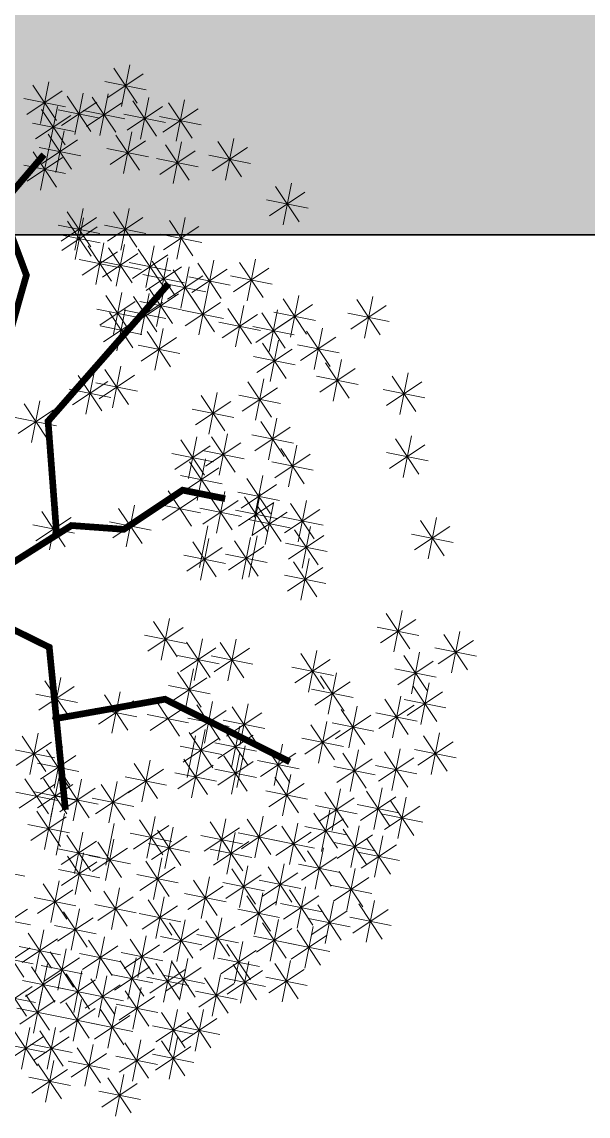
# Model space of a CAD drawing. Header units: inches. Extents: x 132383 to 134532, y 19213 to 20900.
# Drawn here: x 134000.1 to 134028.3, y 19936.7 to 19991.2 of the extents above; entities that cross this region are included whole.
import ezdxf

# ---------------------------------------------------------------- set-up
doc = ezdxf.new("R2010")
doc.units = ezdxf.units.IN
doc.header["$MEASUREMENT"] = 0
doc.layers.add('A-Dropline', color=8, linetype='Continuous', lineweight=5)
doc.layers.add('A-Hatch', color=7, linetype='Continuous', lineweight=9, true_color=0xadadad)
doc.layers.add('A-Wall', color=7, linetype='Continuous', lineweight=35, true_color=0xe06c3e)

# ---------------------------------------------------------------- blocks, each defined once
blk = doc.blocks.new('bonito')
at = {"color": 74, "lineweight": 18, "true_color": 0x489f23}
for p, q in [((-0.3076, 2.0653), (-0.205, 2.2193)), ((-0.2745, 2.2329), (-0.2382, 2.0516)), ((-0.347, 2.1241), (-0.1657, 2.1604)), ((-0.3333, 2.1935), (-0.1794, 2.091)), ((-0.7757, 2.1049), (-0.6218, 2.0024)), ((-0.7501, 1.9767), (-0.6474, 2.1307)), ((-0.7169, 2.1443), (-0.6806, 1.963)), ((0.1894, 1.9634), (0.292, 2.1174)), ((0.2225, 2.131), (0.2588, 1.9497)), ((-0.7895, 2.0355), (-0.6081, 2.0718)), ((-0.5585, 2.0596), (-0.4046, 1.957)), ((-0.5328, 1.9313), (-0.4302, 2.0854)), ((-0.4997, 2.099), (-0.4634, 1.9176)), ((-0.3654, 2.0577), (-0.3291, 1.8764)), ((0.15, 2.0222), (0.3313, 2.0585)), ((0.1637, 2.0916), (0.3176, 1.9891)), ((-0.5722, 1.9901), (-0.3908, 2.0264)), ((-0.4242, 2.0183), (-0.2703, 1.9158)), ((-0.3985, 1.8901), (-0.2959, 2.0441)), ((0.5455, 1.854), (0.6481, 2.008)), ((0.5786, 2.0216), (0.6149, 1.8403)), ((0.853, 2.0077), (0.8893, 1.8263)), ((-1.0562, 1.9599), (-0.9023, 1.8573)), ((-1.0305, 1.8317), (-0.9279, 1.9857)), ((-0.9974, 1.9993), (-0.9611, 1.818)), ((-0.8199, 1.8057), (-0.7173, 1.9597)), ((-0.7868, 1.9734), (-0.7505, 1.792)), ((-0.5901, 1.8073), (-0.4875, 1.9613)), ((-0.557, 1.9749), (-0.5207, 1.7936)), ((-0.4379, 1.9489), (-0.2566, 1.9852)), ((-0.2162, 1.814), (-0.1136, 1.9681)), ((-0.1831, 1.9817), (-0.1468, 1.8003)), ((0.5198, 1.9822), (0.6737, 1.8797)), ((0.7942, 1.9683), (0.9481, 1.8657)), ((0.8199, 1.84), (0.9225, 1.994)), ((-1.0699, 1.8905), (-0.8886, 1.9268)), ((-0.8456, 1.934), (-0.6917, 1.8314)), ((-0.6158, 1.9355), (-0.4619, 1.833)), ((-0.2419, 1.9423), (-0.088, 1.8397)), ((0.5061, 1.9128), (0.6874, 1.9491)), ((0.7805, 1.8988), (0.9618, 1.9351)), ((-1.1991, 1.7298), (-1.0965, 1.8838)), ((-1.166, 1.8974), (-1.1297, 1.7161)), ((-0.9904, 1.7271), (-0.8878, 1.8812)), ((-0.9573, 1.8948), (-0.921, 1.7134)), ((-0.8593, 1.8645), (-0.678, 1.9008)), ((-0.6295, 1.8661), (-0.4482, 1.9024)), ((-0.2556, 1.8728), (-0.0743, 1.9091)), ((-1.508, 1.8221), (-1.354, 1.7195)), ((-1.4823, 1.6938), (-1.3797, 1.8479)), ((-1.4492, 1.8615), (-1.4129, 1.6801)), ((-1.2385, 1.7886), (-1.0572, 1.8249)), ((-1.2248, 1.858), (-1.0709, 1.7555)), ((-1.0298, 1.7859), (-0.8485, 1.8223)), ((-1.0161, 1.8554), (-0.8622, 1.7528)), ((1.1531, 1.6853), (1.2558, 1.8393)), ((1.1862, 1.8529), (1.2226, 1.6715)), ((-1.5217, 1.7526), (-1.3403, 1.7889)), ((-1.309, 1.777), (-1.2727, 1.5956)), ((-1.1564, 1.6258), (-1.0538, 1.7798)), ((-1.1233, 1.7934), (-1.087, 1.6121)), ((-0.8246, 1.6241), (-0.722, 1.7781)), ((-0.7915, 1.7917), (-0.7552, 1.6104)), ((-0.6344, 1.6178), (-0.5317, 1.7718)), ((-0.6012, 1.7854), (-0.5649, 1.604)), ((1.1137, 1.7441), (1.2951, 1.7804)), ((1.1274, 1.8135), (1.2814, 1.7109)), ((-1.3678, 1.7376), (-1.2139, 1.635)), ((-1.3421, 1.6093), (-1.2395, 1.7634)), ((-1.1958, 1.6846), (-1.0144, 1.7209)), ((-1.1821, 1.754), (-1.0282, 1.6515)), ((-0.864, 1.6829), (-0.6827, 1.7192)), ((-0.8503, 1.7523), (-0.6964, 1.6498)), ((-0.66, 1.746), (-0.5061, 1.6434)), ((-1.4545, 1.6827), (-1.4181, 1.5013)), ((-1.3815, 1.6681), (-1.2002, 1.7044)), ((-1.0208, 1.6738), (-0.8669, 1.5712)), ((-0.9952, 1.5455), (-0.8925, 1.6995)), ((-0.962, 1.7131), (-0.9257, 1.5318)), ((-0.6738, 1.6766), (-0.4924, 1.7129)), ((-0.4879, 1.5278), (-0.3852, 1.6819)), ((-0.4548, 1.6955), (-0.4184, 1.5141)), ((0.8523, 1.6779), (1.0063, 1.5753)), ((0.878, 1.5496), (0.9807, 1.7036)), ((0.9111, 1.7173), (0.9475, 1.5359)), ((-1.5133, 1.6433), (-1.3593, 1.5407)), ((-1.4876, 1.515), (-1.3849, 1.6691)), ((-1.2513, 1.4705), (-1.1487, 1.6246)), ((-1.2182, 1.6382), (-1.1819, 1.4568)), ((-1.1122, 1.6268), (-0.9583, 1.5243)), ((-1.0865, 1.4986), (-0.9839, 1.6526)), ((-1.0534, 1.6662), (-1.0171, 1.4849)), ((-1.0346, 1.6043), (-0.8532, 1.6406)), ((-0.701, 1.4852), (-0.5984, 1.6392)), ((-0.6679, 1.6528), (-0.6316, 1.4714)), ((-0.5136, 1.6561), (-0.3596, 1.5535)), ((0.8386, 1.6084), (1.02, 1.6447)), ((1.0487, 1.6341), (1.085, 1.4527)), ((-1.5956, 1.4253), (-1.493, 1.5793)), ((-1.5625, 1.5929), (-1.5262, 1.4116)), ((-1.527, 1.5738), (-1.3456, 1.6102)), ((-1.277, 1.5988), (-1.1231, 1.4962)), ((-1.1259, 1.5574), (-0.9446, 1.5937)), ((-0.7404, 1.544), (-0.559, 1.5803)), ((-0.7267, 1.6134), (-0.5728, 1.5108)), ((-0.5273, 1.5866), (-0.3459, 1.6229)), ((-0.3909, 1.4414), (-0.2882, 1.5954)), ((-0.3578, 1.609), (-0.3214, 1.4277)), ((0.0431, 1.5767), (0.0795, 1.3954)), ((0.1827, 1.5815), (0.219, 1.4001)), ((0.9899, 1.5947), (1.1438, 1.4921)), ((1.0156, 1.4664), (1.1182, 1.6204)), ((-1.6213, 1.5535), (-1.4674, 1.451)), ((-1.4218, 1.392), (-1.3192, 1.546)), ((-1.3887, 1.5596), (-1.3524, 1.3782)), ((-1.2907, 1.5293), (-1.1094, 1.5656)), ((-0.4303, 1.5002), (-0.2489, 1.5365)), ((-0.4166, 1.5696), (-0.2626, 1.4671)), ((-0.0157, 1.5373), (0.1383, 1.4348)), ((0.01, 1.4091), (0.1127, 1.5631)), ((0.1239, 1.5421), (0.2778, 1.4395)), ((0.1495, 1.4138), (0.2522, 1.5679)), ((0.2639, 1.3964), (0.3665, 1.5505)), ((0.297, 1.5641), (0.3333, 1.3827)), ((0.9762, 1.5252), (1.1575, 1.5615)), ((1.1901, 1.5315), (1.2265, 1.3501)), ((-1.7431, 1.3276), (-1.6405, 1.4816)), ((-1.71, 1.4953), (-1.6737, 1.3139)), ((-1.635, 1.4841), (-1.4536, 1.5204)), ((-1.4612, 1.4508), (-1.2799, 1.4871)), ((-1.4475, 1.5202), (-1.2936, 1.4176)), ((-1.1697, 1.487), (-1.0158, 1.3844)), ((-1.144, 1.3587), (-1.0414, 1.5127)), ((-1.1109, 1.5264), (-1.0746, 1.345)), ((-0.9315, 1.3283), (-0.8289, 1.4823)), ((-0.8984, 1.4959), (-0.8621, 1.3145)), ((-0.0294, 1.4679), (0.152, 1.5042)), ((0.1102, 1.4726), (0.2915, 1.5089)), ((0.2245, 1.4552), (0.4058, 1.4916)), ((0.2382, 1.5247), (0.3921, 1.4221)), ((0.4784, 1.4822), (0.6323, 1.3796)), ((0.5041, 1.3539), (0.6067, 1.508)), ((0.5372, 1.5216), (0.5735, 1.3402)), ((1.1313, 1.4921), (1.2853, 1.3895)), ((1.157, 1.3639), (1.2597, 1.5179)), ((1.6472, 1.3311), (1.7498, 1.4851)), ((1.6803, 1.4987), (1.7166, 1.3174)), ((-1.7688, 1.4559), (-1.6149, 1.3533)), ((-1.5323, 1.442), (-1.4959, 1.2606)), ((-1.3212, 1.2996), (-1.2185, 1.4536)), ((-1.288, 1.4672), (-1.2517, 1.2858)), ((-1.1834, 1.4175), (-1.0021, 1.4538)), ((-0.9572, 1.4565), (-0.8033, 1.3539)), ((-0.7991, 1.2915), (-0.6965, 1.4455)), ((-0.766, 1.4592), (-0.7297, 1.2778)), ((0.4647, 1.4127), (0.6461, 1.4491)), ((0.6554, 1.4345), (0.6917, 1.2531)), ((0.9964, 1.4424), (1.0327, 1.261)), ((1.1176, 1.4227), (1.299, 1.459)), ((1.1282, 1.4385), (1.1645, 1.2572)), ((1.6215, 1.4594), (1.7754, 1.3568)), ((-1.7825, 1.3864), (-1.6012, 1.4227)), ((-1.5911, 1.4026), (-1.4371, 1.3)), ((-1.5654, 1.2744), (-1.4627, 1.4284)), ((-1.3606, 1.3584), (-1.1792, 1.3947)), ((-1.3468, 1.4278), (-1.1929, 1.3252)), ((-0.9709, 1.3871), (-0.7896, 1.4234)), ((-0.8385, 1.3503), (-0.6572, 1.3866)), ((-0.8248, 1.4198), (-0.6709, 1.3172)), ((0.2522, 1.2532), (0.3549, 1.4072)), ((0.2854, 1.4208), (0.3217, 1.2394)), ((0.5966, 1.3951), (0.7505, 1.2925)), ((0.6223, 1.2669), (0.7249, 1.4209)), ((0.9376, 1.403), (1.0915, 1.3004)), ((0.9633, 1.2747), (1.0659, 1.4287)), ((1.0694, 1.3991), (1.2233, 1.2966)), ((1.095, 1.2709), (1.1977, 1.4249)), ((1.6078, 1.3899), (1.7892, 1.4262)), ((-1.6048, 1.3332), (-1.4234, 1.3695)), ((-1.4476, 1.2061), (-1.345, 1.3601)), ((-1.4145, 1.3737), (-1.3782, 1.1924)), ((-1.1138, 1.2078), (-1.0112, 1.3618)), ((-1.0807, 1.3754), (-1.0444, 1.1941)), ((0.2128, 1.312), (0.3942, 1.3483)), ((0.2266, 1.3814), (0.3805, 1.2788)), ((0.2932, 1.1955), (0.3958, 1.3495)), ((0.3263, 1.3631), (0.3626, 1.1817)), ((0.3724, 1.2067), (0.475, 1.3608)), ((0.4055, 1.3744), (0.4418, 1.193)), ((0.5829, 1.3257), (0.7643, 1.362)), ((0.7691, 1.339), (0.923, 1.2364)), ((0.7947, 1.2108), (0.8974, 1.3648)), ((0.8279, 1.3784), (0.8642, 1.197)), ((0.9239, 1.3335), (1.1052, 1.3698)), ((1.0556, 1.3297), (1.237, 1.366)), ((1.349, 1.3418), (1.3853, 1.1604)), ((-1.7479, 1.146), (-1.6452, 1.3)), ((-1.7147, 1.3136), (-1.6784, 1.1323)), ((-1.487, 1.2649), (-1.3057, 1.3012)), ((-1.4733, 1.3343), (-1.3194, 1.2318)), ((-1.3304, 1.1407), (-1.2278, 1.2947)), ((-1.2973, 1.3083), (-1.261, 1.127)), ((-1.1532, 1.2666), (-0.9718, 1.3029)), ((-1.1395, 1.336), (-0.9856, 1.2335)), ((-0.6232, 1.1429), (-0.5206, 1.2969)), ((-0.5901, 1.3105), (-0.5538, 1.1291)), ((0.1011, 1.1524), (0.2038, 1.3065)), ((0.1343, 1.3201), (0.1706, 1.1387)), ((0.2538, 1.2543), (0.4351, 1.2906)), ((0.2675, 1.3237), (0.4214, 1.2211)), ((0.333, 1.2655), (0.5143, 1.3019)), ((0.3467, 1.335), (0.5006, 1.2324)), ((0.7553, 1.2696), (0.9367, 1.3059)), ((1.1475, 1.2914), (1.1839, 1.11)), ((1.2902, 1.3024), (1.4441, 1.1998)), ((1.3159, 1.1742), (1.4185, 1.3282)), ((-1.7735, 1.2742), (-1.6196, 1.1717)), ((-1.686, 1.2473), (-1.5321, 1.1448)), ((-1.6603, 1.1191), (-1.5577, 1.2731)), ((-1.6272, 1.2867), (-1.5909, 1.1054)), ((-1.3561, 1.2689), (-1.2022, 1.1664)), ((-1.1522, 1.2538), (-1.1159, 1.0724)), ((-0.8366, 1.1056), (-0.7339, 1.2597)), ((-0.8035, 1.2733), (-0.7671, 1.0919)), ((-0.7208, 1.1058), (-0.6182, 1.2598)), ((-0.6877, 1.2734), (-0.6514, 1.0921)), ((-0.6489, 1.2711), (-0.495, 1.1685)), ((-0.3424, 1.0897), (-0.2397, 1.2438)), ((-0.3093, 1.2574), (-0.2729, 1.076)), ((0.0617, 1.2112), (0.2431, 1.2475)), ((0.0701, 1.2412), (0.2515, 1.2775)), ((0.0755, 1.2807), (0.2294, 1.1781)), ((1.0887, 1.252), (1.2427, 1.1494)), ((1.1144, 1.1238), (1.2171, 1.2778)), ((1.2765, 1.233), (1.4579, 1.2693)), ((1.8758, 1.2476), (1.9121, 1.0663)), ((-1.7873, 1.2048), (-1.6059, 1.2411)), ((-1.6997, 1.1779), (-1.5183, 1.2142)), ((-1.5239, 1.1949), (-1.4875, 1.0135)), ((-1.3698, 1.1995), (-1.1885, 1.2358)), ((-1.211, 1.2144), (-1.0571, 1.1118)), ((-1.1853, 1.0861), (-1.0827, 1.2402)), ((-1.1251, 1.0456), (-1.0225, 1.1996)), ((-1.092, 1.2132), (-1.0557, 1.0318)), ((-0.876, 1.1644), (-0.6946, 1.2007)), ((-0.8623, 1.2339), (-0.7083, 1.1313)), ((-0.8463, 1.1886), (-0.6649, 1.2249)), ((-0.7602, 1.1646), (-0.5789, 1.2009)), ((-0.7465, 1.234), (-0.5926, 1.1315)), ((-0.6626, 1.2017), (-0.4813, 1.238)), ((-0.3681, 1.218), (-0.2141, 1.1154)), ((0.3023, 1.0403), (0.405, 1.1943)), ((0.3354, 1.2079), (0.3718, 1.0266)), ((0.5545, 1.0519), (0.6571, 1.2059)), ((0.5876, 1.2196), (0.6239, 1.0382)), ((1.075, 1.1826), (1.2564, 1.2189)), ((1.817, 1.2082), (1.9709, 1.1056)), ((1.8427, 1.08), (1.9453, 1.234)), ((-1.8309, 1.1502), (-1.677, 1.0476)), ((-1.8052, 1.022), (-1.7026, 1.176)), ((-1.7721, 1.1896), (-1.7358, 1.0082)), ((-1.5827, 1.1555), (-1.4287, 1.0529)), ((-1.557, 1.0272), (-1.4543, 1.1812)), ((-1.2247, 1.1449), (-1.0434, 1.1813)), ((-1.1508, 1.1738), (-0.9969, 1.0712)), ((-0.581, 1.1553), (-0.5447, 0.974)), ((-0.3818, 1.1485), (-0.2004, 1.1848)), ((0.2766, 1.1685), (0.4306, 1.066)), ((0.5151, 1.1107), (0.6965, 1.147)), ((0.5288, 1.1802), (0.6827, 1.0776)), ((0.7347, 1.0075), (0.8373, 1.1615)), ((0.7678, 1.1751), (0.8041, 0.9937)), ((1.312, 0.9922), (1.4147, 1.1462)), ((1.3452, 1.1598), (1.3815, 0.9784)), ((1.8033, 1.1388), (1.9846, 1.1751)), ((-1.8446, 1.0808), (-1.6632, 1.1171)), ((-1.5964, 1.086), (-1.415, 1.1223)), ((-1.4049, 1.1022), (-1.251, 0.9996)), ((-1.3792, 0.9739), (-1.2766, 1.128)), ((-1.3461, 1.1416), (-1.3098, 0.9602)), ((-1.1645, 1.1044), (-0.9832, 1.1407)), ((-0.8189, 1.099), (-0.7826, 0.9177)), ((-0.7358, 0.9546), (-0.6332, 1.1087)), ((-0.7027, 1.1223), (-0.6664, 0.9409)), ((-0.6398, 1.1159), (-0.4859, 1.0134)), ((-0.6141, 0.9877), (-0.5115, 1.1417)), ((-0.3075, 1.1108), (-0.2711, 0.9295)), ((0.0716, 1.0987), (0.2255, 0.9961)), ((0.0973, 0.9704), (0.1999, 1.1245)), ((0.1304, 1.1381), (0.1667, 0.9567)), ((0.2629, 1.0991), (0.4443, 1.1354)), ((0.4451, 0.9563), (0.5478, 1.1104)), ((0.4783, 1.124), (0.5146, 0.9426)), ((0.6953, 1.0663), (0.8766, 1.1026)), ((0.709, 1.1357), (0.8629, 1.0331)), ((1.1667, 0.9631), (1.2694, 1.1171)), ((1.1999, 1.1307), (1.2362, 0.9494)), ((1.2864, 1.1204), (1.4403, 1.0178)), ((-1.4186, 1.0327), (-1.2373, 1.0691)), ((-0.8777, 1.0596), (-0.7238, 0.957)), ((-0.8521, 0.9314), (-0.7494, 1.0854)), ((-0.7615, 1.0829), (-0.6076, 0.9803)), ((-0.6535, 1.0465), (-0.4721, 1.0828)), ((-0.4713, 0.9037), (-0.3686, 1.0578)), ((-0.4382, 1.0714), (-0.4018, 0.89)), ((-0.3663, 1.0714), (-0.2123, 0.9688)), ((-0.3406, 0.9432), (-0.2379, 1.0972)), ((0.0579, 1.0292), (0.2392, 1.0655)), ((0.1135, 1.0248), (0.2948, 1.0611)), ((0.4057, 1.0151), (0.5871, 1.0515)), ((0.4195, 1.0846), (0.5734, 0.982)), ((0.541, 0.9183), (0.6436, 1.0723)), ((0.5741, 1.086), (0.6104, 0.9046)), ((1.1273, 1.0219), (1.3087, 1.0582)), ((1.1411, 1.0913), (1.295, 0.9888)), ((1.2726, 1.051), (1.454, 1.0873)), ((1.3161, 1.0533), (1.3524, 0.872)), ((-1.7611, 1.0072), (-1.6072, 0.9046)), ((-1.7355, 0.8789), (-1.6328, 1.033)), ((-1.7023, 1.0466), (-1.666, 0.8652)), ((-1.5663, 0.8684), (-1.4636, 1.0224)), ((-1.5331, 1.036), (-1.4968, 0.8547)), ((-0.8915, 0.9902), (-0.7101, 1.0265)), ((-0.8029, 0.9721), (-0.6216, 1.0085)), ((-0.7752, 1.0134), (-0.5939, 1.0498)), ((-0.497, 1.032), (-0.343, 0.9294)), ((-0.38, 1.002), (-0.1986, 1.0383)), ((0.3187, 0.8629), (0.4213, 1.0169)), ((0.3518, 1.0305), (0.3881, 0.8492)), ((0.5016, 0.9771), (0.6829, 1.0134)), ((0.5153, 1.0466), (0.6692, 0.944)), ((1.2573, 1.0139), (1.4112, 0.9113)), ((1.283, 0.8857), (1.3856, 1.0397)), ((1.4981, 0.8683), (1.6007, 1.0224)), ((1.5312, 1.036), (1.5675, 0.8546)), ((1.8281, 0.8519), (1.9307, 1.006)), ((1.8612, 1.0196), (1.8975, 0.8382)), ((2.0117, 0.865), (2.1143, 1.019)), ((2.0448, 1.0326), (2.0811, 0.8513)), ((-1.7749, 0.9377), (-1.5935, 0.974)), ((-1.7434, 0.8092), (-1.6408, 0.9632)), ((-1.7103, 0.9768), (-1.674, 0.7955)), ((-1.6057, 0.9272), (-1.4243, 0.9635)), ((-1.5919, 0.9966), (-1.438, 0.894)), ((-1.1614, 0.8162), (-1.0587, 0.9702)), ((-1.1283, 0.9838), (-1.0919, 0.8024)), ((-0.5977, 0.8103), (-0.4951, 0.9643)), ((-0.5646, 0.9779), (-0.5283, 0.7966)), ((-0.5107, 0.9625), (-0.3293, 0.9989)), ((-0.2183, 0.9676), (-0.182, 0.7862)), ((0.293, 0.9911), (0.4469, 0.8886)), ((1.2436, 0.9445), (1.425, 0.9808)), ((1.3549, 0.9604), (1.3912, 0.779)), ((1.4587, 0.9271), (1.64, 0.9634)), ((1.4724, 0.9966), (1.6263, 0.894)), ((1.8024, 0.9802), (1.9563, 0.8776)), ((1.9723, 0.9238), (2.1537, 0.9601)), ((1.986, 0.9932), (2.1399, 0.8907)), ((-1.7691, 0.9374), (-1.6152, 0.8349)), ((-1.4656, 0.776), (-1.363, 0.93)), ((-1.4325, 0.9436), (-1.3962, 0.7623)), ((-1.2964, 0.7654), (-1.1938, 0.9194)), ((-1.2633, 0.9331), (-1.227, 0.7517)), ((-1.2008, 0.875), (-1.0194, 0.9113)), ((-1.1871, 0.9444), (-1.0331, 0.8418)), ((-0.6234, 0.9385), (-0.4695, 0.836)), ((-0.2771, 0.9282), (-0.1232, 0.8256)), ((-0.2515, 0.7999), (-0.1488, 0.954)), ((1.0137, 0.7713), (1.1163, 0.9254)), ((1.0468, 0.939), (1.0831, 0.7576)), ((1.1779, 0.9074), (1.3318, 0.8048)), ((1.2036, 0.7792), (1.3062, 0.9332)), ((1.2367, 0.9468), (1.273, 0.7654)), ((1.2961, 0.921), (1.45, 0.8184)), ((1.3217, 0.7928), (1.4244, 0.9468)), ((1.7887, 0.9107), (1.97, 0.947)), ((-1.7828, 0.868), (-1.6015, 0.9043)), ((-1.603, 0.865), (-1.5667, 0.6837)), ((-1.505, 0.8348), (-1.3236, 0.8711)), ((-1.4913, 0.9042), (-1.3374, 0.8016)), ((-1.3358, 0.8242), (-1.1544, 0.8605)), ((-1.3221, 0.8937), (-1.1682, 0.7911)), ((-1.1412, 0.8659), (-0.9873, 0.7633)), ((-1.1155, 0.7377), (-1.0129, 0.8917)), ((-1.0824, 0.9053), (-1.0461, 0.7239)), ((-0.8699, 0.7146), (-0.7672, 0.8686)), ((-0.8367, 0.8822), (-0.8004, 0.7008)), ((-0.2908, 0.8587), (-0.1095, 0.895)), ((0.9743, 0.8301), (1.1557, 0.8665)), ((0.988, 0.8996), (1.1419, 0.797)), ((1.1642, 0.838), (1.3455, 0.8743)), ((1.1668, 0.7114), (1.2694, 0.8654)), ((1.1999, 0.879), (1.2362, 0.6977)), ((1.2824, 0.8516), (1.4637, 0.8879)), ((1.3484, 0.861), (1.5023, 0.7584)), ((1.3741, 0.7328), (1.4767, 0.8868)), ((1.4072, 0.9004), (1.4435, 0.719)), ((2.0209, 0.7099), (2.1235, 0.8639)), ((2.054, 0.8775), (2.0903, 0.6961)), ((-1.6985, 0.8222), (-1.6622, 0.6409)), ((-1.6618, 0.8256), (-1.5079, 0.7231)), ((-1.6361, 0.6974), (-1.5335, 0.8514)), ((-1.1549, 0.7965), (-0.9736, 0.8328)), ((-0.8955, 0.8428), (-0.7416, 0.7402)), ((0.2757, 0.8148), (0.312, 0.6334)), ((1.1411, 0.8396), (1.295, 0.7371)), ((1.3347, 0.7916), (1.516, 0.8279)), ((1.9952, 0.8381), (2.1491, 0.7355)), ((-1.7573, 0.7828), (-1.6034, 0.6803)), ((-1.7316, 0.6546), (-1.629, 0.8086)), ((-1.6755, 0.7562), (-1.4942, 0.7925)), ((-0.9093, 0.7734), (-0.7279, 0.8097)), ((0.2169, 0.7754), (0.3708, 0.6728)), ((0.2426, 0.6472), (0.3452, 0.8012)), ((1.1274, 0.7702), (1.3087, 0.8065)), ((1.1301, 0.7744), (1.1665, 0.5931)), ((1.413, 0.7707), (1.4493, 0.5893)), ((1.5368, 0.6244), (1.6395, 0.7784)), ((1.5699, 0.792), (1.6063, 0.6107)), ((1.8714, 0.6355), (1.974, 0.7895)), ((1.9045, 0.8031), (1.9408, 0.6218)), ((1.9815, 0.7687), (2.1628, 0.805)), ((2.1637, 0.6259), (2.2663, 0.7799)), ((2.1968, 0.7935), (2.2331, 0.6122)), ((-1.771, 0.7134), (-1.5897, 0.7497)), ((-1.3937, 0.75), (-1.3574, 0.5686)), ((-0.5711, 0.5849), (-0.4685, 0.7389)), ((-0.538, 0.7525), (-0.5017, 0.5712)), ((0.2032, 0.706), (0.3846, 0.7423)), ((0.849, 0.5874), (0.9517, 0.7414)), ((0.8822, 0.755), (0.9185, 0.5736)), ((1.0713, 0.735), (1.2253, 0.6325)), ((1.097, 0.6068), (1.1997, 0.7608)), ((1.145, 0.7196), (1.2989, 0.617)), ((1.1706, 0.5913), (1.2733, 0.7454)), ((1.2038, 0.759), (1.2401, 0.5776)), ((1.3542, 0.7313), (1.5081, 0.6287)), ((1.3799, 0.603), (1.4825, 0.7571)), ((1.4974, 0.6832), (1.6788, 0.7195)), ((1.5111, 0.7526), (1.6651, 0.6501)), ((1.832, 0.6943), (2.0133, 0.7306)), ((1.8457, 0.7637), (1.9996, 0.6612)), ((2.1243, 0.6847), (2.3056, 0.721)), ((2.138, 0.7541), (2.2919, 0.6516)), ((-0.6105, 0.6437), (-0.4292, 0.68)), ((-0.5968, 0.7131), (-0.4429, 0.6106)), ((0.8096, 0.6462), (0.991, 0.6825)), ((0.8234, 0.7156), (0.9773, 0.613)), ((1.0576, 0.6656), (1.239, 0.7019)), ((1.1312, 0.6501), (1.3126, 0.6865)), ((1.3405, 0.6618), (1.5218, 0.6981)), ((1.4208, 0.6816), (1.4571, 0.5003)), ((2.0372, 0.5324), (2.1398, 0.6865)), ((2.0703, 0.7001), (2.1066, 0.5187)), ((-1.8494, 0.5851), (-1.6681, 0.6214)), ((-1.8357, 0.6546), (-1.6818, 0.552)), ((0.8219, 0.4712), (0.9246, 0.6252)), ((0.855, 0.6388), (0.8914, 0.4575)), ((1.362, 0.6422), (1.5159, 0.5396)), ((1.3876, 0.514), (1.4903, 0.668)), ((1.9978, 0.5912), (2.1792, 0.6276)), ((2.0115, 0.6607), (2.1654, 0.5581)), ((0.7962, 0.5994), (0.9502, 0.4968)), ((1.3482, 0.5728), (1.5296, 0.6091)), ((1.4961, 0.4249), (1.5988, 0.579)), ((1.5293, 0.5926), (1.5656, 0.4112)), ((1.5368, 0.423), (1.6395, 0.5771)), ((1.57, 0.5907), (1.6063, 0.4093)), ((2.0406, 0.4232), (2.1432, 0.5772)), ((2.0737, 0.5908), (2.11, 0.4095)), ((-1.814, 0.5463), (-1.6601, 0.4438)), ((-1.7884, 0.4181), (-1.6857, 0.5721)), ((0.7825, 0.53), (0.9639, 0.5663)), ((1.4705, 0.5532), (1.6244, 0.4506)), ((1.5112, 0.5513), (1.6651, 0.4487)), ((2.0149, 0.5514), (2.1688, 0.4489)), ((-1.8278, 0.4769), (-1.6464, 0.5132)), ((-0.8103, 0.3325), (-0.7076, 0.4865)), ((-0.7772, 0.5001), (-0.7408, 0.3187)), ((-0.5091, 0.3255), (-0.4065, 0.4795)), ((-0.476, 0.4931), (-0.4397, 0.3118)), ((0.2622, 0.4798), (0.2985, 0.2985)), ((1.4568, 0.4837), (1.6381, 0.5201)), ((1.4974, 0.4818), (1.6788, 0.5181)), ((1.8759, 0.3399), (1.9785, 0.4939)), ((1.909, 0.5075), (1.9453, 0.3262)), ((2.0012, 0.482), (2.1825, 0.5183)), ((2.0156, 0.4785), (2.0519, 0.2972)), ((-0.836, 0.4607), (-0.682, 0.3581)), ((-0.5348, 0.4537), (-0.3809, 0.3512)), ((0.2034, 0.4404), (0.3573, 0.3379)), ((0.2291, 0.3122), (0.3317, 0.4662)), ((1.8315, 0.4417), (1.8678, 0.2603)), ((1.8365, 0.3987), (2.0179, 0.435)), ((1.8502, 0.4681), (2.0041, 0.3656)), ((1.9568, 0.4391), (2.1107, 0.3366)), ((1.9825, 0.3109), (2.0851, 0.4649)), ((2.1222, 0.4409), (2.1585, 0.2596)), ((-1.7581, 0.2672), (-1.6555, 0.4212)), ((-0.9753, 0.378), (-0.7939, 0.4144)), ((-0.8497, 0.3913), (-0.6683, 0.4276)), ((-0.7181, 0.3943), (-0.6818, 0.2129)), ((-0.5485, 0.3843), (-0.3671, 0.4206)), ((0.1897, 0.371), (0.371, 0.4073)), ((0.6979, 0.2349), (0.8006, 0.3889)), ((0.7311, 0.4026), (0.7674, 0.2212)), ((1.7727, 0.4023), (1.9266, 0.2997)), ((1.7984, 0.274), (1.901, 0.4281)), ((1.9431, 0.3697), (2.1244, 0.406)), ((2.0634, 0.4015), (2.2173, 0.299)), ((2.0891, 0.2733), (2.1917, 0.4273)), ((-0.7513, 0.2267), (-0.6486, 0.3807)), ((0.6723, 0.3632), (0.8262, 0.2606)), ((1.759, 0.3328), (1.9404, 0.3692)), ((2.0497, 0.3321), (2.231, 0.3684)), ((0.6585, 0.2937), (0.8399, 0.33))]:
    blk.add_line(p, q, dxfattribs=at)
at = {"color": 76, "lineweight": 18, "true_color": 0x316d18}
for p, q in [((-1.9573, 0.9471), (-1.8546, 1.1011)), ((-1.9242, 1.1147), (-1.8878, 0.9333)), ((-1.983, 1.0753), (-1.829, 0.9727)), ((-1.9967, 1.0059), (-1.8153, 1.0422)), ((-2.1054, 0.9619), (-1.9515, 0.8594)), ((-2.0798, 0.8337), (-1.9771, 0.9877)), ((-2.0466, 1.0013), (-2.0103, 0.82)), ((-1.9824, 0.9629), (-1.8284, 0.8603)), ((-1.9567, 0.8346), (-1.854, 0.9887)), ((-1.9236, 1.0023), (-1.8872, 0.8209)), ((-2.1192, 0.8925), (-1.9378, 0.9288)), ((-1.9961, 0.8934), (-1.8147, 0.9297)), ((-2.089, 0.6748), (-1.9864, 0.8289)), ((-2.0559, 0.8425), (-2.0196, 0.6611)), ((-1.8619, 0.6759), (-1.7593, 0.8299)), ((-1.8288, 0.8435), (-1.7925, 0.6622)), ((-2.208, 0.7676), (-2.1717, 0.5862)), ((-2.1284, 0.7336), (-1.9471, 0.77)), ((-2.1147, 0.8031), (-1.9608, 0.7005)), ((-1.9013, 0.7347), (-1.7199, 0.771)), ((-1.8876, 0.8041), (-1.7337, 0.7016)), ((-2.2668, 0.7282), (-2.1129, 0.6256)), ((-2.2411, 0.6), (-2.1385, 0.754)), ((-1.9443, 0.5676), (-1.8417, 0.7216)), ((-1.9112, 0.7352), (-1.8749, 0.5538)), ((-1.4268, 0.5823), (-1.3242, 0.7363)), ((-1.1804, 0.7245), (-1.1441, 0.5432)), ((-0.9622, 0.5716), (-0.8596, 0.7256)), ((-0.9291, 0.7392), (-0.8928, 0.5579)), ((-2.2805, 0.6588), (-2.0992, 0.6951)), ((-1.97, 0.6958), (-1.8161, 0.5932)), ((-1.81, 0.5263), (-1.7074, 0.6803)), ((-1.7769, 0.694), (-1.7406, 0.5126)), ((-1.6408, 0.5158), (-1.5382, 0.6698)), ((-1.6077, 0.6834), (-1.5714, 0.502)), ((-1.4662, 0.6411), (-1.2849, 0.6774)), ((-1.4525, 0.7106), (-1.2986, 0.608)), ((-1.2392, 0.6851), (-1.0853, 0.5826)), ((-1.2136, 0.5569), (-1.1109, 0.7109)), ((-0.9879, 0.6998), (-0.834, 0.5973)), ((-2.0771, 0.6338), (-2.0408, 0.4525)), ((-1.9837, 0.6264), (-1.8023, 0.6627)), ((-1.6665, 0.644), (-1.5126, 0.5414)), ((-1.2529, 0.6157), (-1.0716, 0.652)), ((-1.1853, 0.6173), (-1.0039, 0.6536)), ((-1.0016, 0.6304), (-0.8203, 0.6667)), ((-2.1359, 0.5944), (-1.982, 0.4919)), ((-2.1103, 0.4662), (-2.0076, 0.6202)), ((-1.8809, 0.5843), (-1.8446, 0.4029)), ((-1.7552, 0.5857), (-1.7189, 0.4044)), ((-1.6802, 0.5746), (-1.4989, 0.6109)), ((-1.4846, 0.5748), (-1.4483, 0.3934)), ((-1.2744, 0.424), (-1.1718, 0.578)), ((-1.2413, 0.5916), (-1.205, 0.4102)), ((-1.1833, 0.422), (-1.0807, 0.5761)), ((-1.1502, 0.5897), (-1.1139, 0.4083)), ((-0.92, 0.5841), (-0.8837, 0.4027)), ((-2.1497, 0.525), (-1.9683, 0.5613)), ((-1.9398, 0.5449), (-1.7858, 0.4423)), ((-1.9141, 0.4166), (-1.8114, 0.5707)), ((-1.5434, 0.5354), (-1.3895, 0.4328)), ((-1.5177, 0.4071), (-1.4151, 0.5612)), ((-1.3001, 0.5522), (-1.1462, 0.4496)), ((-1.209, 0.5503), (-1.0551, 0.4477)), ((-0.9788, 0.5447), (-0.8249, 0.4421)), ((-0.9531, 0.4164), (-0.8505, 0.5705)), ((-1.9535, 0.4754), (-1.7721, 0.5117)), ((-1.6923, 0.3485), (-1.5896, 0.5025)), ((-1.6591, 0.5161), (-1.6228, 0.3348)), ((-1.5571, 0.4659), (-1.3758, 0.5022)), ((-1.3629, 0.4866), (-1.3266, 0.3052)), ((-1.3138, 0.4828), (-1.1324, 0.5191)), ((-1.2227, 0.4808), (-1.0414, 0.5172)), ((-0.9925, 0.4752), (-0.8111, 0.5115)), ((-0.9028, 0.4869), (-0.8664, 0.3055)), ((-2.1801, 0.2952), (-2.0775, 0.4493)), ((-2.147, 0.4629), (-2.1107, 0.2815)), ((-2.0622, 0.4315), (-1.9083, 0.3289)), ((-2.0365, 0.3032), (-1.9339, 0.4573)), ((-2.0034, 0.4709), (-1.9671, 0.2895)), ((-1.7317, 0.4073), (-1.5503, 0.4436)), ((-1.725, 0.4348), (-1.6887, 0.2534)), ((-1.7179, 0.4767), (-1.564, 0.3742)), ((-1.4217, 0.4472), (-1.2678, 0.3446)), ((-1.396, 0.3189), (-1.2934, 0.473)), ((-1.142, 0.4009), (-0.9606, 0.4372)), ((-1.0781, 0.2908), (-0.9755, 0.4448)), ((-1.045, 0.4584), (-1.0087, 0.2771)), ((-0.9616, 0.4475), (-0.8076, 0.3449)), ((-0.9359, 0.3192), (-0.8332, 0.4733)), ((-2.2195, 0.354), (-2.0382, 0.3903)), ((-2.2058, 0.4235), (-2.0519, 0.3209)), ((-2.0759, 0.362), (-1.8946, 0.3984)), ((-1.8793, 0.2429), (-1.7767, 0.3969)), ((-1.8462, 0.4105), (-1.8099, 0.2292)), ((-1.7838, 0.3954), (-1.6299, 0.2928)), ((-1.61, 0.2524), (-1.5074, 0.4064)), ((-1.5769, 0.42), (-1.5406, 0.2387)), ((-1.4354, 0.3777), (-1.254, 0.4141)), ((-1.1175, 0.3496), (-0.9361, 0.3859)), ((-1.1038, 0.419), (-0.9499, 0.3164)), ((-0.9367, 0.239), (-0.8341, 0.393)), ((-0.9036, 0.4066), (-0.8673, 0.2253)), ((-2.0359, 0.1908), (-1.9333, 0.3448)), ((-2.0028, 0.3584), (-1.9665, 0.1771)), ((-1.9187, 0.3017), (-1.7373, 0.338)), ((-1.905, 0.3711), (-1.7511, 0.2686)), ((-1.7975, 0.326), (-1.6162, 0.3623)), ((-1.6494, 0.3112), (-1.4681, 0.3475)), ((-1.6357, 0.3806), (-1.4818, 0.2781)), ((-0.9624, 0.3672), (-0.8085, 0.2647)), ((-0.7769, 0.3549), (-0.623, 0.2523)), ((-2.0616, 0.319), (-1.9077, 0.2165)), ((-1.8181, 0.1426), (-1.7155, 0.2966)), ((-1.785, 0.3102), (-1.7487, 0.1289)), ((-1.6158, 0.2997), (-1.5795, 0.1183)), ((-1.4466, 0.2891), (-1.4103, 0.1078)), ((-0.7907, 0.2855), (-0.6093, 0.3218)), ((-2.0753, 0.2496), (-1.894, 0.2859)), ((-1.8438, 0.2708), (-1.6899, 0.1683)), ((-1.6746, 0.2603), (-1.5207, 0.1577)), ((-1.6489, 0.132), (-1.5463, 0.2861)), ((-1.4797, 0.1215), (-1.3771, 0.2755)), ((-1.2333, 0.2637), (-1.197, 0.0823))]:
    blk.add_line(p, q, dxfattribs=at)
at = {"color": 47, "lineweight": 18, "true_color": 0x88693a, "const_width": 0.0291}
for points in [[(-0.5434, 0.415), (-0.4617, 0.8753), (-0.7348, 1.4191)], [(-0.0122, -0.0192), (0.2961, 0.4672), (0.2794, 0.6955), (0.4503, 0.9518), (0.4131, 1.1374)], [(0.2608, 0.4023), (0.7512, 0.3653), (1.3511, 0.8908)], [(-0.04, -0.0248), (-0.2351, 0.3705), (-0.9446, 0.4408)], [(0.8125, 0.1073), (1.3883, 0.2709), (1.6911, 0.1578), (1.914, 0.3472)]]:
    blk.add_lwpolyline(points, dxfattribs=at)

msp = doc.modelspace()

# ---------------------------------------------------------------- hatches: boundary and pattern name
at = {"layer": 'A-Hatch'}
h = msp.add_hatch(color=22, dxfattribs=at)
h.paths.add_polyline_path([(133938.251, 20584.591), (134532.251, 20584.591), (134532.251, 19980.591), (133938.251, 19980.591)])
h.paths.add_polyline_path([(133956.251, 20566.591), (134514.251, 20566.591), (134514.251, 19998.591), (133956.251, 19998.591)], flags=16)

# ---------------------------------------------------------------- linework, layer by layer
at = {"layer": 'A-Wall'}
msp.add_lwpolyline([(133938.251, 20584.591), (134532.251, 20584.591), (134532.251, 19980.591), (133938.251, 19980.591)], close=True, dxfattribs=at)

# ---------------------------------------------------------------- block references
at = {"layer": 'A-Dropline', "xscale": -11.41243084816262, "yscale": 11.41243084816262, "zscale": 11.412430848, "rotation": 270}
msp.add_blockref('bonito', (133997.24, 19962.74), dxfattribs=at)

doc.saveas('drawing.dxf')
